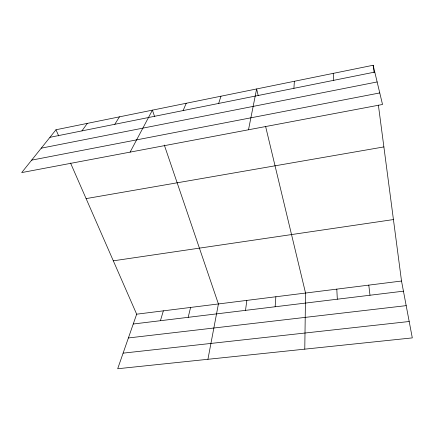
<?xml version="1.0" encoding="UTF-8"?>
<svg xmlns="http://www.w3.org/2000/svg" width="434" height="434" viewBox="0 0 434 434"><rect width="100%" height="100%" fill="white"/><g stroke="black" fill="none" stroke-linecap="round" stroke-linejoin="round"><path stroke-width="0.65" d="M304.782 349.148L305.547 293.048L265.575 126.316M293.91 88.324L294.371 81.277M275.129 306.762L275.872 296.758M245.508 310.364L246.838 300.399M207.924 359.292L218.416 303.952L164.302 145.048M248.503 129.777L256.619 88.954L258.192 95.507M188.177 317.33L190.591 307.435M160.423 320.704L163.347 310.847M218.665 103.433L220.966 96.202M70.547 163.038L136.661 314.189L117.685 368.743L412.3 337.891L401.515 281.031L378.388 105.131M183.11 110.572L186.24 103.265M130.097 152.128L152.415 110.144L154.575 116.48M114.782 124.292L119.453 116.849M81.939 130.889L87.321 123.381M55.986 129.755L21.7 172.586L382.522 104.48L373.148 65.257L55.986 129.755L58.677 135.902M49.932 137.318L374.781 72.082M41.241 148.173L377.141 81.955M31.666 160.135L379.761 92.941M86.106 198.609L383.884 146.92M113.317 260.823L393.432 219.561M136.661 314.189L401.515 281.031M133.249 324.008L403.436 291.171M128.393 337.956L406.181 305.644M123.11 353.146L409.191 321.502M373.148 65.257L374.113 72.57M368.786 285.127L369.99 295.234M333.198 73.379L333.757 80.323M336.806 289.131L337.321 299.205"/></g></svg>
